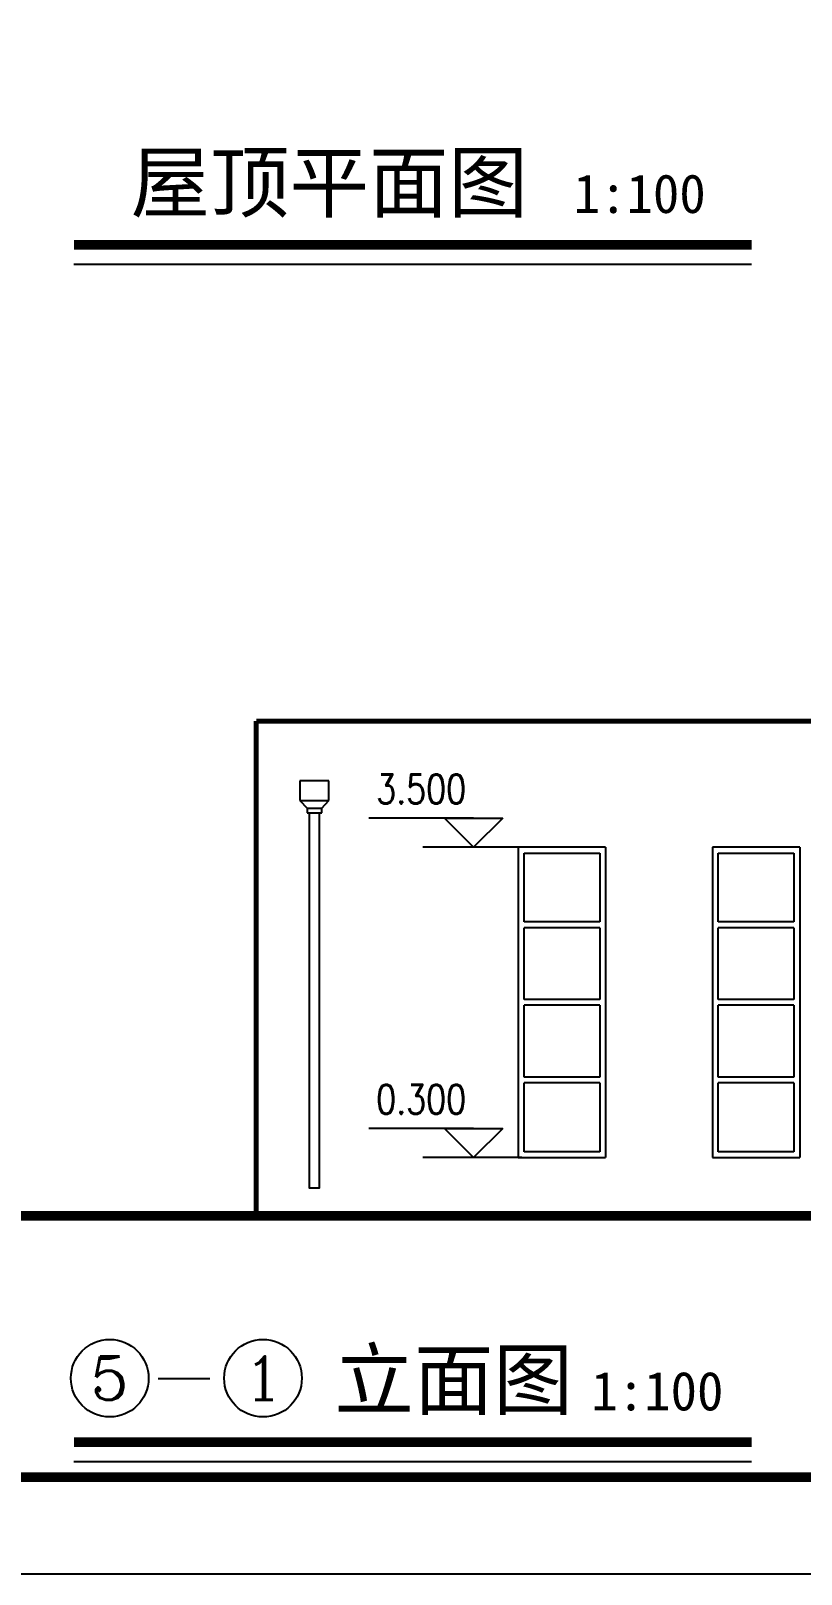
# Model space of a CAD drawing. Extents: x 458975 to 585950, y -118893 to 21149.
# Drawn here: x 543173 to 551108, y -70226 to -54311 of the extents above; entities that cross this region are included whole.
import ezdxf
from ezdxf.enums import TextEntityAlignment as Align

# ---------------------------------------------------------------- set-up
doc = ezdxf.new("R2010")
doc.units = 0
doc.header["$LTSCALE"] = 1000
doc.header["$MEASUREMENT"] = 0
doc.layers.get('0').update_dxf_attribs({"linetype": 'CONTINUOUS'})
for name, color, linetype in [('AXIS', 3, 'CONTINUOUS'), ('AXIS_TEXT', 3, 'CONTINUOUS'), ('E_GROUND', 2, 'CONTINUOUS'), ('E_OTHER', 7, 'CONTINUOUS'), ('E_WALL', 255, 'CONTINUOUS'), ('E_WINDOW', 4, 'CONTINUOUS'), ('LEVL', 3, 'CONTINUOUS'), ('PUB_TEXT', 7, 'CONTINUOUS'), ('PUB_TITLE', 4, 'CONTINUOUS')]:
    doc.layers.add(name, color=color, linetype=linetype)
doc.styles.add('-新宋体', font='NSimSun.ttf')
doc.styles.add('COMPLEX', font='COMPLEX.shx')
doc.styles.add('dim_font', font='SIMPLEX.shx', dxfattribs={"width": 0.8})

# ---------------------------------------------------------------- blocks, each defined once
blk = doc.blocks.new('_axiso')
blk.add_circle((0, 0), 0.5)
at = {"layer": 'AXIS_TEXT', "style": 'COMPLEX', "width": 1.041667}
blk.add_attdef('A', text='', height=0.56, dxfattribs=at).set_placement((-0.25, -0.28), (0.25, -0.28), align=Align.FIT)
blk = doc.blocks.new('_RAINH')
for p, q in [((-150, 0), (-150, -200)), ((150, 0), (-150, 0)), ((150, -200), (150, 0)), ((-150, -200), (150, -200)), ((-150, -200), (-75, -280)), ((-75, -280), (75, -280)), ((-75, -280), (-75, -330)), ((75, -280), (150, -200)), ((75, -330), (75, -280)), ((-75, -330), (75, -330))]:
    blk.add_line(p, q)

msp = doc.modelspace()

# ---------------------------------------------------------------- linework, layer by layer
at = {"ltscale": 10, "const_width": 100}
for points in [[(543616.9, -56516.4), (550598.8, -56516.4)], [(543616.9, -68864.7), (550598.8, -68864.7)]]:
    msp.add_lwpolyline(points, dxfattribs=at)
at = {"ltscale": 10}
for points in [[(543616.9, -56716.4), (550598.8, -56716.4)], [(543616.9, -69064.7), (550598.8, -69064.7)]]:
    msp.add_lwpolyline(points, dxfattribs=at)
at = {"layer": 'E_GROUND', "const_width": 100}
msp.add_lwpolyline([(561828.4, -66529.6), (532636.5, -66529.6)], dxfattribs=at)
at = {"layer": 'E_OTHER'}
msp.add_lwpolyline([(546144.4, -62376.4), (546144.4, -66246.4), (546044.4, -66246.4), (546044.4, -62376.4)], dxfattribs=at)
at = {"layer": 'E_WALL', "const_width": 50}
for points in [[(545494.4, -61429.6), (545494.4, -66529.6)], [(560344.4, -61429.6), (545494.4, -61429.6)]]:
    msp.add_lwpolyline(points, dxfattribs=at)
at = {"layer": 'E_WINDOW'}
for p, q in [((548194.4, -62729.6), (548194.4, -65929.6)), ((549094.4, -62729.6), (548194.4, -62729.6)), ((548254.4, -63499.6), (548254.4, -62789.6)), ((548254.4, -62789.6), (549034.4, -62789.6)), ((549034.4, -62789.6), (549034.4, -63499.6)), ((549094.4, -62729.6), (549094.4, -65929.6)), ((550194.4, -62729.6), (550194.4, -65929.6)), ((551094.4, -62729.6), (550194.4, -62729.6)), ((550254.4, -63499.6), (550254.4, -62789.6)), ((550254.4, -62789.6), (551034.4, -62789.6)), ((551034.4, -62789.6), (551034.4, -63499.6)), ((551094.4, -62729.6), (551094.4, -65929.6)), ((549034.4, -63499.6), (548254.4, -63499.6)), ((551034.4, -63499.6), (550254.4, -63499.6)), ((548254.4, -64299.6), (548254.4, -63559.6)), ((549034.4, -63559.6), (548254.4, -63559.6)), ((549034.4, -63559.6), (549034.4, -64299.6)), ((550254.4, -64299.6), (550254.4, -63559.6)), ((551034.4, -63559.6), (550254.4, -63559.6)), ((551034.4, -63559.6), (551034.4, -64299.6)), ((549034.4, -64299.6), (548254.4, -64299.6)), ((549034.4, -64359.6), (548254.4, -64359.6)), ((548254.4, -65099.6), (548254.4, -64359.6)), ((549034.4, -64359.6), (549034.4, -65099.6)), ((551034.4, -64299.6), (550254.4, -64299.6)), ((550254.4, -65099.6), (550254.4, -64359.6)), ((551034.4, -64359.6), (550254.4, -64359.6)), ((551034.4, -64359.6), (551034.4, -65099.6)), ((549034.4, -65099.6), (548254.4, -65099.6)), ((548254.4, -65869.6), (548254.4, -65159.6)), ((549034.4, -65159.6), (548254.4, -65159.6)), ((549034.4, -65159.6), (549034.4, -65869.6)), ((551034.4, -65099.6), (550254.4, -65099.6)), ((550254.4, -65869.6), (550254.4, -65159.6)), ((551034.4, -65159.6), (550254.4, -65159.6)), ((551034.4, -65159.6), (551034.4, -65869.6)), ((549034.4, -65869.6), (548254.4, -65869.6)), ((551034.4, -65869.6), (550254.4, -65869.6)), ((548194.4, -65929.6), (549094.4, -65929.6)), ((550194.4, -65929.6), (551094.4, -65929.6))]:
    msp.add_line(p, q, dxfattribs=at)
at = {"layer": 'LEVL'}
for p, q in [((547734.1, -62429.6), (546654.1, -62429.6)), ((547734.1, -62729.6), (547434.1, -62429.6)), ((547434.1, -62429.6), (548034.1, -62429.6)), ((548034.1, -62429.6), (547734.1, -62729.6)), ((548231.6, -62729.6), (547209.5, -62729.6)), ((547734.1, -65629.6), (546654.1, -65629.6)), ((547734.1, -65929.6), (547434.1, -65629.6)), ((547434.1, -65629.6), (548034.1, -65629.6)), ((548034.1, -65629.6), (547734.1, -65929.6)), ((548231.6, -65929.6), (547209.5, -65929.6)), ((544484.1, -68210), (545015.6, -68210))]:
    msp.add_line(p, q, dxfattribs=at)
at = {"layer": 'PUB_TITLE'}
msp.add_lwpolyline([(526549.5, -70226.1), (526549.5, -28226.1), (585949.5, -28226.1), (585949.5, -70226.1)], close=True, dxfattribs=at)
at = {"layer": 'PUB_TITLE', "const_width": 100}
msp.add_lwpolyline([(529049.5, -69226.1), (584949.5, -69226.1), (584949.5, -29226.1), (529049.5, -29226.1)], close=True, dxfattribs=at)

# ---------------------------------------------------------------- block references
at = {"layer": 'AXIS'}
ref = msp.add_blockref('_axiso', (543985.4, -68205.4), dxfattribs=dict(at, xscale=800, yscale=800, zscale=800))
ref.add_attrib('A', '5', dxfattribs={"layer": 'AXIS_TEXT', "height": 448, "style": 'COMPLEX', "width": 1.339286}).set_placement((543785.4, -68429.4), (544185.4, -68429.4), align=Align.FIT)
ref = msp.add_blockref('_axiso', (545564.5, -68205.4), dxfattribs=dict(at, xscale=800, yscale=800, zscale=800))
ref.add_attrib('A', '1', dxfattribs={"layer": 'AXIS_TEXT', "height": 448, "style": 'COMPLEX', "width": 2.083333}).set_placement((545364.5, -68429.4), (545764.5, -68429.4), align=Align.FIT)
at = {"layer": 'E_OTHER'}
msp.add_blockref('_RAINH', (546094.4, -62046.4), dxfattribs=at)

# ---------------------------------------------------------------- texts
at = {"layer": 'LEVL', "color": 7, "char_height": 300, "attachment_point": 5, "style": 'dim_font'}
for s, insert in [('3.500', (547194.1, -62129.6)), ('0.300', (547194.1, -65329.6))]:
    msp.add_mtext(s, dxfattribs=dict(at, insert=insert))
at = {"layer": 'PUB_TEXT', "style": '-新宋体'}
for s, height, p in [('屋顶平面图', 600, (544200.4, -56171.1, 1394848.9)), ('1:100', 400, (548765.3, -56189.3, 1394848.9)), ('立面图', 600, (546301.1, -68519.4, 1394848.9)), ('1:100', 400, (548947.5, -68537.6, 1394848.9))]:
    msp.add_text(s, height=height, dxfattribs=at).set_placement(p)

doc.saveas('drawing.dxf')
